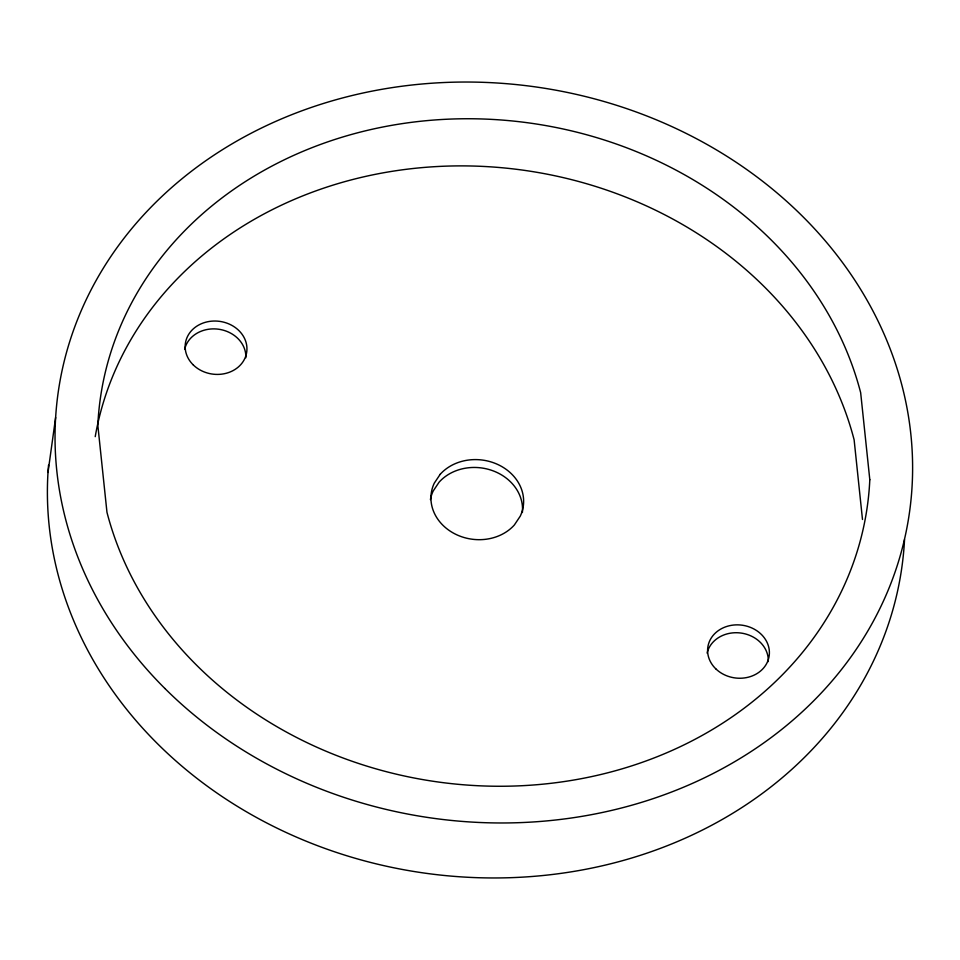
<?xml version="1.0" encoding="UTF-8"?>
<svg xmlns="http://www.w3.org/2000/svg" width="960" height="960" viewBox="0 0 960 960"><rect width="100%" height="100%" fill="white"/><g stroke="black" fill="none" stroke-linecap="round" stroke-linejoin="round"><path stroke-width="1.44" d="M48 472.464L55.632 417.468M862.488 519.48L854.124 439.836A387.264 332.64 7.9 0 0 463.116 165.888A387.264 332.64 7.9 0 0 95.22 436.656M904.536 539.592A429.852 369.228 7.9 0 1 450.828 876.084A429.852 369.228 7.9 0 1 48.54 465.108M430.404 499.584A46.476 39.912 7.9 0 1 433.176 491.028L439.116 482.148A46.476 39.912 7.9 0 1 492.672 470.688A46.476 39.912 7.9 0 1 522.384 512.484M184.656 349.26A30.984 26.616 7.9 0 1 218.628 329.22A30.984 26.616 7.9 0 1 245.844 357.756M707.1 653.1A30.984 26.616 7.9 0 1 741.072 633.06A30.984 26.616 7.9 0 1 768.288 661.596M440.208 474.288L434.268 483.18A46.476 39.912 7.9 0 0 454.524 533.688A46.476 39.912 7.9 0 0 514.344 525L520.284 516.108A46.476 39.912 7.9 0 0 500.028 465.588A46.476 39.912 7.9 0 0 440.208 474.288M869.808 479.724L860.664 392.7A387.264 332.64 7.9 0 0 448.8 119.148A387.264 332.64 7.9 0 0 97.824 425.28L106.968 512.304A387.264 332.64 7.9 0 0 518.832 785.856A387.264 332.64 7.9 0 0 869.808 479.724M715.788 668.832A30.984 26.616 7.9 0 0 768 660.552A30.984 26.616 7.9 0 0 731.7 625.284A30.984 26.616 7.9 0 0 715.788 668.832M193.344 365.004A30.984 26.616 7.9 0 0 245.556 356.712A30.984 26.616 7.9 0 0 209.256 321.456A30.984 26.616 7.9 0 0 193.344 365.004M164.928 688.512A429.852 369.228 7.9 0 0 891.516 581.796A429.852 369.228 7.9 0 0 395.016 87.192A429.852 369.228 7.9 0 0 164.928 688.512"/></g></svg>
